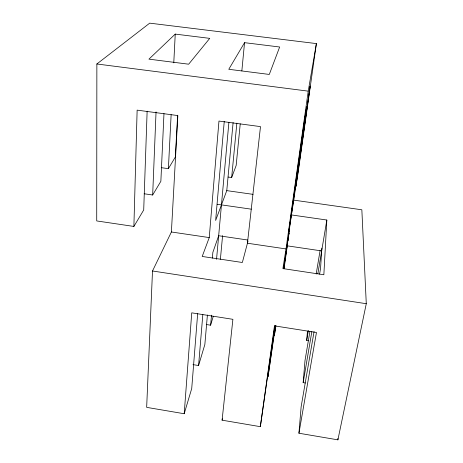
<?xml version="1.0" encoding="UTF-8"?>
<svg xmlns="http://www.w3.org/2000/svg" width="463" height="463" viewBox="0 0 463 463"><rect width="100%" height="100%" fill="white"/><g stroke="black" fill="none" stroke-linecap="round" stroke-linejoin="round"><path stroke-width="0.69" d="M283.813 268.725L306.668 106.901L304.666 118.91L288.843 231.135L293.756 200.132L310.141 86.066L295.915 186.548L297.894 174.047L316.385 43.591L149.711 23.15L96.865 63.987L96.721 220.938L133.882 226.436L143.709 209.988L147.136 111.178M314.064 331.641L301.141 406.751L298.93 433.229L337.892 439.85L337.909 438.432M133.882 226.436L137.135 110.136L177.844 115.576L171.391 231.986L152.506 270.988L146.661 407.359L184.205 413.737L191.723 388.515L197.66 313.683M144.178 193.777L152.668 194.998L156.043 111.942M163.977 113.574L160.864 181.276L152.668 194.998M161.286 167.675L168.393 168.671L171.136 114.674M173.775 62.846L175.24 34.1L209.745 38.365L188.667 64.195L148.941 59.148L175.24 34.1M291.412 214.93L326.837 220.023L323.851 274.75L282.899 268.592L286.018 248.938L308.231 91.142L316.385 43.591M177.642 115.212L175.332 157.055L168.393 168.671M321.849 248.127L320.546 268.476L319.592 274.148M184.205 413.737L191.734 312.838L232.895 319.32L222.09 420.178L260.333 426.672L274.883 325.651M192.984 364.618L198.575 365.533L202.835 314.464M248.006 241.136L242.352 262.498L202.198 256.461L209.247 237.583L218.958 121.063L260.495 126.613L247.45 243.231L286.018 248.938M305.285 382.999L303.155 382.652L304.995 360.631L309.903 331.572M308.809 340.768L306.685 340.432L307.467 331.132M207.412 314.99L204.849 344.507L198.575 365.533M212.361 258.123L212.858 252.364L218.669 235.731L247.751 240.019M224.254 121.375L215.636 220.469L226.772 190.629L233.109 122.539M206.4 324.534L210.607 325.2L211.51 315.176M216.539 259.349L228.907 122.215M220.388 259.274L222.593 235.569M228.132 177.045L231.656 177.543L236.859 123.1M241.848 70.903L244.551 42.665L279.652 47.006L269.292 74.439L228.78 69.294L244.551 42.665M240.233 123.864L236.159 165.488L231.656 177.543M260.333 426.672L274.466 325.865L316.46 332.475L298.93 433.229M275.236 325.512L268.002 376.899L275.473 325.923M283.535 268.777L289.097 232.773M275.722 326.004L274.409 335.316L275.931 325.448M284.091 268.517L287.315 245.708M287.517 244.279L287.72 242.855M288.021 240.719L288.223 239.29M288.42 237.866L288.727 235.725M288.929 234.301L289.126 232.877M316.177 274.067L320.089 250.535M306.685 340.432L308.352 330.489M317.861 273.656L326.837 220.023M303.155 382.652L311.842 331.653M337.892 439.85L366.279 303.705L361.846 209.791L293.756 200.132M222.09 420.178L222.402 418.789M210.607 325.2L213.258 316.298M96.865 63.987L308.231 91.142M226.772 190.629L253.035 194.35M217.222 204.27L251.305 209.172M287.048 245.812L321.669 250.923M171.391 231.986L209.247 237.583M152.506 270.988L366.279 303.705M289.531 230.024L289.329 231.448L289.531 230.024"/></g></svg>
